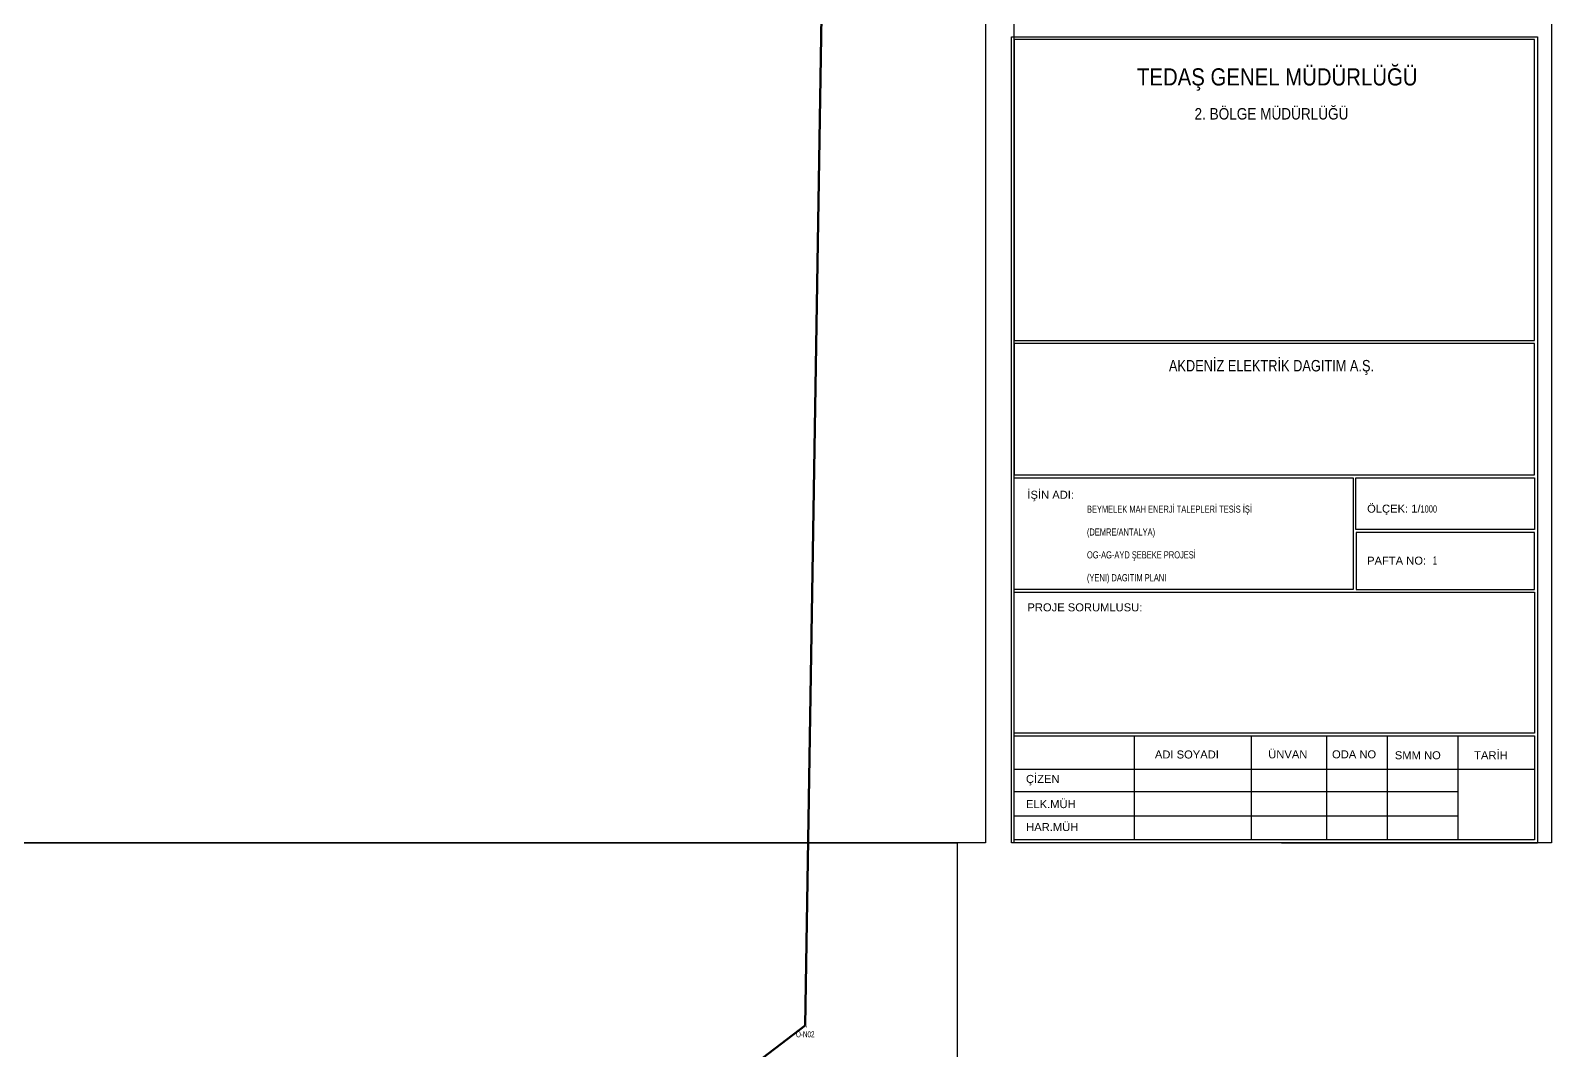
# Model space of a CAD drawing. Header units: millimetres. Extents: x 500432 to 503620, y 4011498 to 4014138.
# Drawn here: x 503088 to 503620, y 4013185 to 4013542 of the extents above; entities that cross this region are included whole.
import ezdxf
from ezdxf.enums import TextEntityAlignment as Align

# ---------------------------------------------------------------- set-up
doc = ezdxf.new("R2010")
doc.units = ezdxf.units.MM
doc.layers.add('ANTET', color=250, linetype='Continuous')
doc.layers.add('ANTET_RASTER', color=7, linetype='Continuous')
doc.layers.add('HAT_OG_HAVAI_MEVCUT', color=48, linetype='Continuous', lineweight=70)
doc.layers.add('NODE_OG_MEVCUT', color=5, linetype='Continuous', lineweight=25)
doc.styles.add('Direk', font='B_CAD')
doc.styles.get("Standard").update_dxf_attribs({"font": 'Arial'})
picture_1 = doc.add_image_def('image1.bmp', size_in_pixel=(376, 1146))

# ---------------------------------------------------------------- blocks, each defined once
blk = doc.blocks.new('SEMBOL_UST1')
at = {"layer": 'ANTET', "linetype": 'ByBlock'}
for p, q in [((41.99, 37.39), (41.99, 1.01)), ((82.93, 37.39), (82.93, 1.01)), ((109.3, 37.39), (109.3, 1.01)), ((130.5, 37.39), (130.5, 1.01)), ((155.16, 37.39), (155.16, 1.01)), ((0, 25.8), (182.02, 25.8)), ((0, 17.92), (155.16, 17.92)), ((0, 9.47), (155.16, 9.47)), ((93.55, 0), (183.03, 0))]:
    blk.add_line(p, q, dxfattribs=at)
at = {"layer": 'ANTET', "linetype": 'ByBlock', "flags": 128}
for points in [[(-1.01, 0), (-1.01, 282), (183.03, 282), (183.03, 0)], [(118.58, 88.67), (0, 88.67), (0, 127.72), (118.58, 127.72)], [(182.02, 109.59), (119.55, 109.59), (119.55, 127.72), (182.02, 127.72)], [(182.02, 108.58), (119.58, 108.58), (119.58, 88.67), (182.02, 88.67)], [(0, 87.66), (182.02, 87.66), (182.02, 38.39), (0, 38.39)], [(0, 37.39), (182.02, 37.39), (182.02, 1.01), (0, 1.01)]]:
    blk.add_lwpolyline(points, close=True, dxfattribs=at)
for points in [[(0, 175.72), (182.02, 175.72), (182.02, 280.99), (0, 280.99), (0, 175.72)], [(0, 128.73), (182.02, 128.73), (182.02, 174.72), (0, 174.72), (0, 128.73)]]:
    blk.add_lwpolyline(points, dxfattribs=at)
at = {"layer": 'ANTET', "linetype": 'ByBlock'}
for s, p in [('İŞİN ADI:', (4.61, 120.38)), ('ÖLÇEK: 1/', (123.46, 115.51)), ('PAFTA NO:', (123.46, 97.33)), ('PROJE SORUMLUSU:', (4.61, 80.99)), ('ADI SOYADI', (49.21, 29.52)), ('ÜNVAN', (88.87, 29.57)), ('ODA NO', (111.19, 29.57)), ('SMM NO', (133.16, 29.25)), ('TARİH', (160.91, 29.25)), ('ÇİZEN', (4.11, 20.97)), ('ELK.MÜH', (4.11, 12.16)), ('HAR.MÜH', (4.17, 4.14))]:
    blk.add_text(s, height=2.8, dxfattribs=at).set_placement(p)

msp = doc.modelspace()

# ---------------------------------------------------------------- linework, layer by layer
at = {"layer": 'ANTET', "flags": 128}
for points in [[(500847.5, 4013257.5), (500847.5, 4014137.5), (503422.5, 4014137.5), (503422.5, 4013257.5), (500847.5, 4013257.5)], [(500432.5, 4012377.5), (500432.5, 4013257.5), (503412.5, 4013257.5), (503412.5, 4012377.5), (500432.5, 4012377.5)]]:
    msp.add_lwpolyline(points, close=True, dxfattribs=at)
at = {"layer": 'HAT_OG_HAVAI_MEVCUT'}
for p, q in [((503373.853449, 4014085.8155), (503359.37759, 4013193.570954)), ((503359.37759, 4013193.570954), (502381.756, 4012449.856))]:
    msp.add_line(p, q, dxfattribs=at)

# ---------------------------------------------------------------- block references
at = {"layer": 'ANTET'}
msp.add_blockref('SEMBOL_UST1', (503432.5, 4013257.5), dxfattribs=at)

# ---------------------------------------------------------------- texts
for s, height, width, p in [('TEDAŞ GENEL MÜDÜRLÜĞÜ', 6, 0.85, (503524.517, 4013525.4607)), ('2. BÖLGE MÜDÜRLÜĞÜ', 4, 0.85, (503522.5, 4013512.5493)), ('AKDENİZ ELEKTRİK DAGITIM A.Ş.', 4, 0.8, (503522.5, 4013424.43)), ('1000', 2.5, 0.6, (503577.528, 4013374.3))]:
    msp.add_text(s, height=height, dxfattribs=dict(at, width=width)).set_placement(p, align=Align.MIDDLE_CENTER)
at = {"layer": 'ANTET', "width": 0.6}
for s, p in [('BEYMELEK MAH ENERJİ TALEPLERİ TESİS İŞİ', (503457.944, 4013373.001)), ('(DEMRE/ANTALYA)', (503457.944, 4013365.001)), ('OG-AG-AYD ŞEBEKE PROJESİ', (503457.944, 4013357.001)), ('(YENI) DAGITIM PLANI', (503457.944, 4013349.001))]:
    msp.add_text(s, height=2.5, dxfattribs=at).set_placement(p)
msp.add_text('  1', height=3, dxfattribs=at).set_placement((503577.528, 4013356.3), align=Align.MIDDLE_LEFT)
at = {"layer": 'NODE_OG_MEVCUT', "style": 'Direk'}
msp.add_text('A', height=1.4, dxfattribs=at).set_placement((503359.37759, 4013193.570954), align=Align.MIDDLE_CENTER)
at = {"layer": 'NODE_OG_MEVCUT', "width": 0.6}
msp.add_text('O-N02', height=2.1, dxfattribs=at).set_placement((503359.37759, 4013191.570954), align=Align.TOP_CENTER)

# ---------------------------------------------------------------- pictures from other files: only their frames are drawn
at = {"layer": 'ANTET_RASTER'}
image = msp.add_image(picture_1, insert=(503432.5, 4013257.5), size_in_units=(188, 573), dxfattribs=at)

doc.saveas('drawing.dxf')
